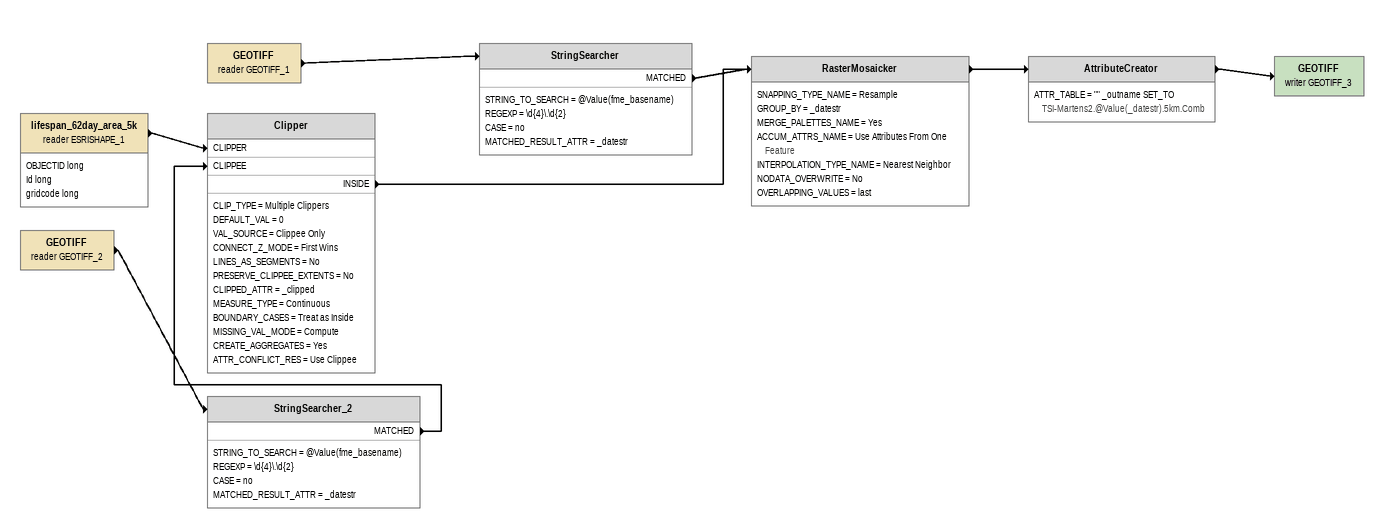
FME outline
lifespan_62day_area_5k (reader ESRISHAPE_1)
    attributes: OBJECTID long, Id long, gridcode long
    -> Clipper [CLIPPER]
GEOTIFF (reader GEOTIFF_2)
    -> StringSearcher_2
StringSearcher_2
    STRING_TO_SEARCH = @Value(fme_basename)
    REGEXP = \d{4}\.\d{2}
    CASE = no
    MATCHED_RESULT_ATTR = _datestr
    MATCHED -> Clipper [CLIPPEE]
Clipper
    CLIP_TYPE = Multiple Clippers
    DEFAULT_VAL = 0
    VAL_SOURCE = Clippee Only
    CONNECT_Z_MODE = First Wins
    LINES_AS_SEGMENTS = No
    PRESERVE_CLIPPEE_EXTENTS = No
    CLIPPED_ATTR = _clipped
    MEASURE_TYPE = Continuous
    BOUNDARY_CASES = Treat as Inside
    MISSING_VAL_MODE = Compute
    CREATE_AGGREGATES = Yes
    ATTR_CONFLICT_RES = Use Clippee
    INSIDE -> RasterMosaicker
GEOTIFF (reader GEOTIFF_1)
    -> StringSearcher
StringSearcher
    STRING_TO_SEARCH = @Value(fme_basename)
    REGEXP = \d{4}\.\d{2}
    CASE = no
    MATCHED_RESULT_ATTR = _datestr
    MATCHED -> RasterMosaicker
RasterMosaicker
    SNAPPING_TYPE_NAME = Resample
    GROUP_BY = _datestr
    MERGE_PALETTES_NAME = Yes
    ACCUM_ATTRS_NAME = Use Attributes From One Feature
    INTERPOLATION_TYPE_NAME = Nearest Neighbor
    NODATA_OVERWRITE = No
    OVERLAPPING_VALUES = last
    -> AttributeCreator
AttributeCreator
    ATTR_TABLE = "" _outname SET_TO TSI-Martens2.@Value(_datestr).5km.Comb
    -> GEOTIFF (writer GEOTIFF_3)
GEOTIFF (writer GEOTIFF_3)
